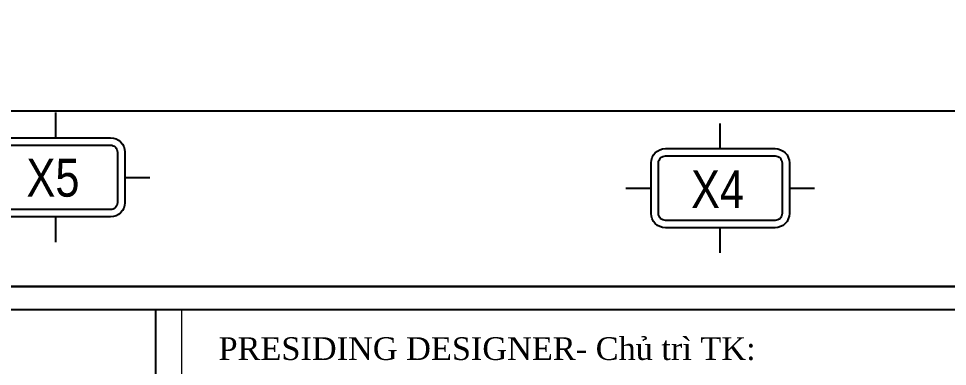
# Model space of a CAD drawing. Header units: inches. Extents: x 315041 to 662841, y -45540 to -35018.
# Drawn here: x 332186.5 to 332260.1, y -36529.8 to -36502.3 of the extents above; entities that cross this region are included whole.
import ezdxf
from ezdxf.enums import TextEntityAlignment as Align

# ---------------------------------------------------------------- set-up
doc = ezdxf.new("R2010")
doc.units = ezdxf.units.IN
doc.header["$MEASUREMENT"] = 0
for name, color, linetype in [('3', 3, 'Continuous'), ('7', 7, 'Continuous'), ('8', 8, 'Continuous'), ('BAO KHUNG', 31, 'Continuous')]:
    doc.layers.add(name, color=color, linetype=linetype)
doc.layers.add('S-Hatch', color=8, linetype='Continuous', lineweight=9)
doc.styles.add('hx2', font='VHARIALN.TTF')
doc.styles.add('ST1', font='times.ttf', dxfattribs={"width": 0.7})
doc.styles.add('ST3', font='times.ttf', dxfattribs={"width": 0.8})
doc.dimstyles.new('100', dxfattribs={"dimtxt": 3, "dimasz": 1.5, "dimexe": 1, "dimexo": 0, "dimgap": 1, "dimtad": 1, "dimdec": 0, "dimlfac": 100, "dimzin": 0, "dimdsep": 46, "dimtxsty": 'ST1', "dimblk": 'OBLIQUE', "dimcen": 1, "dimdle": 1, "dimclrd": 8, "dimclre": 8, "dimclrt": 3, "dimadec": 0, "dimazin": 0, "dimtfac": 1, "dimtdec": 0, "dimtix": 1, "dimtmove": 1, "dimatfit": 3, "dimfxl": 0, "dimtfill": 1, "dimtolj": 1, "dimtzin": 0, "dimlwd": -1, "dimlwe": -1, "dimarcsym": 1})

# ---------------------------------------------------------------- blocks, each defined once
blk = doc.blocks.new('TENTRUC')
at = {"layer": '7'}
for p, q in [((0, 8.267), (0, 10.265)), ((-7.478, 5.132), (-5.48, 5.132)), ((5.48, 5.132), (7.478, 5.132)), ((0, 0), (0, 1.998))]:
    blk.add_line(p, q, dxfattribs=at)
blk.add_lwpolyline([(-4.356, 8.267), (4.356, 8.267, -0.414214), (5.48, 7.143), (5.48, 3.122, -0.414214), (4.356, 1.998), (-4.356, 1.998, -0.414214), (-5.48, 3.122), (-5.48, 7.143, -0.414214)], format="xyb", close=True, dxfattribs=at)
at = {"layer": '8', "ltscale": 15}
blk.add_lwpolyline([(-4.356, 7.684), (4.356, 7.684, -0.414214), (4.897, 7.143), (4.897, 3.122, -0.414214), (4.356, 2.581), (-4.356, 2.581, -0.414214), (-4.897, 3.122), (-4.897, 7.143, -0.414214)], format="xyb", close=True, dxfattribs=at)
at = {"layer": '3', "style": 'hx2'}
blk.add_attdef('TR', text='', height=2.904, dxfattribs=at).set_placement((-0.156, 3.827), align=Align.CENTER)
blk = doc.blocks.new('_Oblique')
at = {"color": 0, "linetype": 'ByBlock', "lineweight": -2}
blk.add_line((-0.5, -0.5), (0.5, 0.5), dxfattribs=at)
blk = doc.blocks.new('*D804')
at = {"color": 8, "linetype": 'Continuous', "transparency": 16777216}
for p, q in [((332017.685, -37750.217), (332017.685, -37768.929)), ((332386.185, -37750.217), (332386.185, -37768.929)), ((332016.685, -37767.929), (332387.185, -37767.929))]:
    blk.add_line(p, q, dxfattribs=at)
at = {"layer": 'Defpoints', "color": 0, "transparency": 16777216}
for p in [(332017.685, -37750.217), (332386.185, -37750.217), (332386.185, -37767.929)]:
    blk.add_point(p, dxfattribs=at)
at = {"color": 8, "transparency": 16777216, "xscale": 1.5, "yscale": 1.5, "zscale": 1.5, "rotation": 180}
blk.add_blockref('_Oblique', (332017.685, -37767.929), dxfattribs=at)
at = {"color": 8, "transparency": 16777216, "xscale": 1.5, "yscale": 1.5, "zscale": 1.5}
blk.add_blockref('_Oblique', (332386.185, -37767.929), dxfattribs=at)
at = {"color": 3, "transparency": 16777216, "insert": (332201.935, -37765.403), "char_height": 3, "attachment_point": 5, "style": 'ST1', "bg_fill": 3, "box_fill_scale": 1.25, "bg_fill_color": 256, "bg_fill_true_color": 13158600, "bg_fill_transparency": 0}
blk.add_mtext('\\A1;36850', dxfattribs=at)
blk = doc.blocks.new('A$C75D82031')
at = {"layer": '7', "color": 147, "linetype": 'Continuous'}
blk.add_lwpolyline([(12.331, 57.61), (581.669, 57.61), (581.669, 409.19), (12.331, 409.19)], close=True, dxfattribs=at)
at = {"layer": 'BAO KHUNG', "color": 7}
for points in [[(144.951, 55.81), (285.801, 55.81), (285.801, 10.81), (144.951, 10.81)], [(211.893, 55.81), (474.138, 55.81), (474.138, 10.81), (211.893, 10.81)]]:
    blk.add_lwpolyline(points, close=True, dxfattribs=at)
at = {"layer": 'S-Hatch'}
blk.add_line((213.954, 10.81), (213.954, 55.81), dxfattribs=at)
at = {"layer": 'BAO KHUNG', "color": 7, "linetype": 'Continuous', "style": 'ST3'}
blk.add_text('PRESIDING DESIGNER- Chủ trì TK:', height=1.8, dxfattribs=at).set_placement((216.863, 51.797))
blk = doc.blocks.new('A$C66BB428B')
at = {"layer": '3'}
ref = blk.add_blockref('TENTRUC', (191.62, 3.528), dxfattribs=at)
ref.add_attrib('TR', 'x5', dxfattribs={"layer": '0', "height": 3, "style": 'hx2'}).set_placement((191.404, 7.133), align=Align.CENTER)
ref = blk.add_blockref('TENTRUC', (244.321, 2.671), dxfattribs=at)
ref.add_attrib('TR', 'x4', dxfattribs={"layer": '0', "height": 3, "style": 'hx2'}).set_placement((244.104, 6.224), align=Align.CENTER)
at = {"color": 8}
dim = blk.add_linear_dim(base=(458.271, 13.936), p1=(89.77, 31.648), p2=(458.271, 31.648), dimstyle='100', dxfattribs=at)
dim.commit()
dim.dimension.update_dxf_attribs({"geometry": '*D804', "text_midpoint": (274.021, 16.462), "insert": (-331927.914, 37781.865)})
blk.add_lwpolyline([(0, 351.58), (569.338, 351.58), (569.338, 0), (0, 0)], close=True, dxfattribs=at)

msp = doc.modelspace()

# ---------------------------------------------------------------- block references
at = {"color": 9}
msp.add_blockref('A$C66BB428B', (331997.7735, -36523.5197), dxfattribs=at)

# ---------------------------------------------------------------- next in the draw order: block references
at = {"color": 1}
msp.add_blockref('A$C75D82031', (331985.4423, -36581.1298), dxfattribs=at)

doc.saveas('drawing.dxf')
